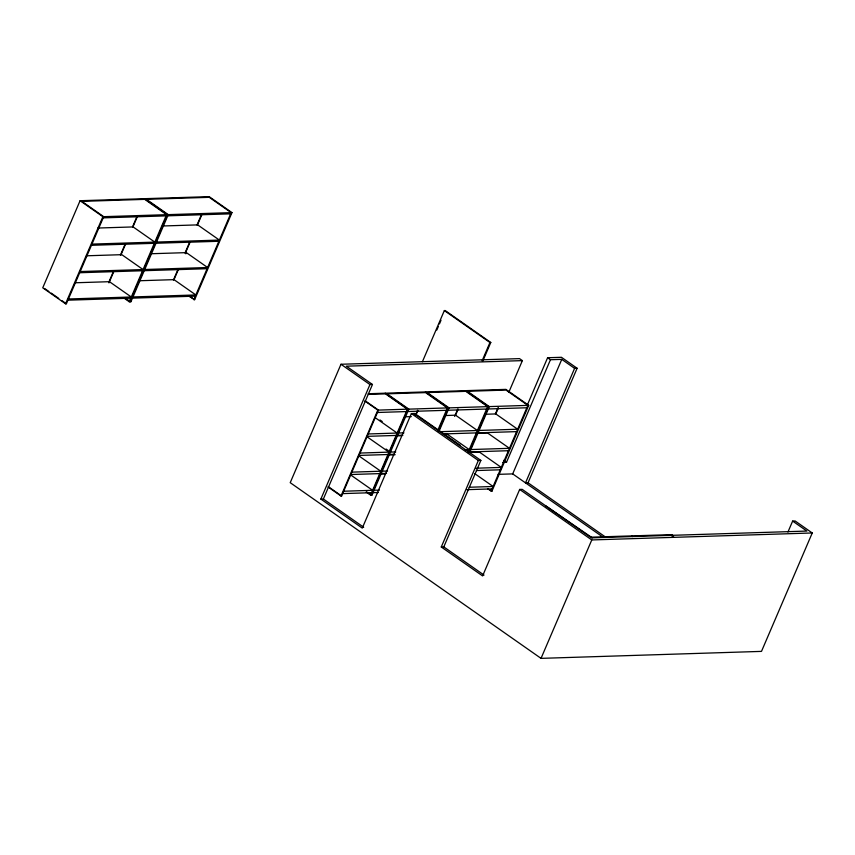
<?xml version="1.0" encoding="UTF-8"?>
<svg xmlns="http://www.w3.org/2000/svg" width="855" height="855" viewBox="0 0 855 855"><rect width="100%" height="100%" fill="white"/><g stroke="black" fill="none" stroke-linecap="round" stroke-linejoin="round"><path stroke-width="1.28" d="M188.346 295.894L194.651 299.699L231.972 212.617L209.176 196.639L80.071 200.722L42.75 287.814L65.546 303.782L66.391 303.76L103.712 216.668L81.866 201.363L144.741 199.375L166.586 214.68L129.265 301.772L123.793 297.946M65.546 303.782L102.878 216.7L231.972 212.617M108.874 282.086L113.608 271.046M120.437 255.111L125.172 244.07M132.536 226.896L136.736 217.085M108.948 282.887L113.608 272.008M120.865 255.057L125.535 244.167M132.803 227.216L137.473 216.326M130.099 301.74L167.42 214.658L144.623 198.681M129.265 301.772L130.933 301.719L168.264 214.626L146.408 199.322L209.283 197.334L231.139 212.639L193.807 299.72M173.426 280.045L178.161 269.004M184.99 253.059L189.725 242.029M197.078 224.854L201.812 213.814M139.953 280.729L174.003 279.649L178.674 268.759M185.417 253.016L190.088 242.125M197.355 225.175L202.026 214.284M185.856 253.817L186.358 252.631L207.615 267.519L144.741 269.507M508.768 392.37L522.373 360.618L519.53 358.619L340.974 364.262L290.219 482.68L541.033 658.361L761.495 651.382L812.25 532.975L795.15 520.994L792.638 521.08L787.936 532.045M320.86 499.085L369.948 384.558L372.459 384.483L323.372 499.01L320.86 499.085L362.285 528.101L411.373 413.574L414.718 413.467L460.321 445.412L459.488 445.444M327.978 486.89L341.006 496.018L377.825 410.122L528.711 405.345L491.903 491.24L487.788 488.975M341.006 496.018L341.637 495.996L378.455 410.101L365.341 400.92M422.413 361.729L444.344 310.568L445.177 310.536L490.781 342.481L482.947 360.757M436.82 330.03L438.391 326.375M439.438 323.938L440.998 320.283M366.186 492.02L370.557 495.077L407.375 409.192L385.52 393.877L368.43 394.422M370.557 495.077L372.021 495.034L408.84 409.139L386.994 393.834L425.555 392.616L447.4 407.921L437.685 430.589M415.445 415.241L417.55 410.325M415.84 415.284L417.881 410.507M438.252 431.209L448.244 407.899L425.437 391.921M438.85 431.732L449.078 407.867L427.222 392.563L465.793 391.344L487.639 406.649L468.209 451.985M454.636 416.417L457.788 409.053M444.921 415.541L455.565 415.199L458.12 409.235M482.113 360.778L489.947 342.502L490.781 342.481M468.497 453.246L488.483 406.627L465.676 390.649M495.398 413.916L498.027 407.782M485.159 414.269L495.804 413.927L498.358 407.963M441.276 546.986L478.351 460.492L480.863 460.418L443.788 546.901L441.276 546.986L482.605 575.928L519.669 489.434L522.191 489.359L591.446 537.87L806.885 531.062L792.638 521.08M527.193 405.366L547.606 357.732L561.446 357.294L577.114 368.27L528.037 482.797L525.515 482.872L574.603 368.355L577.114 368.27M491.059 491.272L527.877 405.377L506.032 390.072L467.461 391.291L489.317 406.595L469.887 451.932L508.447 450.713M502.655 462.437L506.491 462.32L550.46 359.731L561.778 359.367L574.603 368.355M498.059 474.354L512.69 473.894L561.778 359.367M541.033 658.361L591.778 539.943L812.25 532.975M103.199 217.865L166.073 215.877M167.751 215.823L230.626 213.836M97.769 228.039L133.134 226.928L154.83 242.115L91.955 244.103M162.322 225.998L197.687 224.886L219.372 240.073L156.508 242.061M91.442 245.3L154.317 243.312M155.995 243.258L218.859 241.27M86.451 255.795L121.816 254.672L143.063 269.56L80.199 271.548M150.993 253.743L186.358 252.631M79.686 272.734L142.55 270.746M144.228 270.693L207.102 268.705M75.4 282.77L109.451 281.69L131.307 296.995L68.432 298.983M132.985 296.942L195.859 294.954L174.003 279.649M67.919 300.18L130.794 298.192M132.472 298.139L195.346 296.151M522.373 360.618L346.339 366.186L372.459 384.483M368.142 393.738L505.914 389.378L528.711 405.345M377.429 412.484L406.349 411.576M407.814 411.522L446.374 410.304M448.052 410.25L486.613 409.032M488.291 408.979L526.851 407.76M404.682 416.813L411.341 416.599M368.227 433.966L397.148 433.047L375.292 417.742M398.612 433.004L403.934 432.833M440.186 431.69L477.411 430.503L455.565 415.199M479.089 430.45L517.649 429.231L495.804 413.927M367.201 436.349L396.122 435.43M397.596 435.387L402.908 435.216M443.147 433.945L476.395 432.897M478.063 432.844L516.634 431.625M396.506 435.9L401.829 435.729M444.718 434.372L447.379 434.287L469.235 449.591L465.248 449.719M476.983 433.357L487.617 433.015L509.473 448.319L470.913 449.538M360.041 453.054L388.961 452.135L367.116 436.83M390.436 452.092L395.747 451.921M359.025 455.437L387.946 454.518M389.41 454.475L394.732 454.304M388.33 454.988L394.978 454.775M470.132 452.402L479.441 452.103L501.287 467.407L476.021 468.209M351.865 472.142L380.785 471.223L358.929 455.918M382.249 471.18L387.572 471.009M350.839 474.525L379.759 473.606M381.234 473.563L386.546 473.392M476.331 470.549L500.271 469.801M381.469 474.033L385.466 473.905M343.678 491.23L372.609 490.31L350.753 475.006M374.073 490.268L379.385 490.097M469.171 487.254L493.111 486.495L474.536 473.488M342.663 493.613L371.583 492.694M373.047 492.651L378.37 492.48M466.819 489.68L492.085 488.889M545.843 505.925L592.28 537.848M591.329 537.175L671.806 534.632L672.757 535.305M547.606 357.732L550.46 359.731M444.344 310.568L489.947 342.502M671.09 535.348L673.943 537.346M631.567 535.903L632.518 536.577M503.638 460.321L506.491 462.32M528.037 482.797L605.436 537.015M512.69 473.894L602.914 537.09M385.199 393.193L408.006 409.171L371.188 495.066L366.848 492.02M413.884 413.499L480.863 460.418M340.974 364.262L369.948 384.558M411.373 413.574L478.351 460.492M519.669 489.434L591.778 539.943M80.071 200.722L102.878 216.7M364.796 400.995L377.825 410.122M489.733 489.723L491.903 491.24M380.037 419.987L382.228 421.526M189.222 295.894L194.651 299.699M386.065 449.025L388.245 450.553M128.752 300.18L130.933 301.719M124.67 297.935L129.009 300.981M369.841 493.506L372.021 495.034M443.788 546.901L484.026 575.084M328.523 486.816L341.637 495.996M44.535 288.456L48.906 291.512M51.097 293.041L58.739 298.395M62.02 300.693L66.391 303.76M323.372 499.01L363.706 527.257"/></g></svg>
